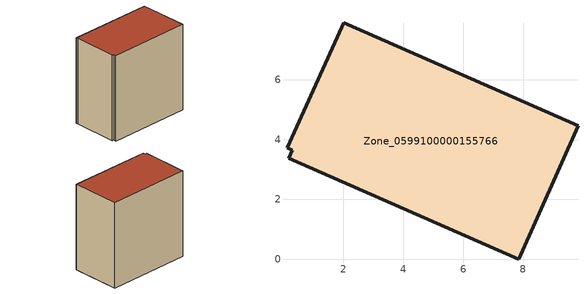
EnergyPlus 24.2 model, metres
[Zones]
Zone_0599100000155766
 floor ground (C_G): 2.01,7.9 9.83,4.46 7.86,0 0.18,3.38 0.28,3.65 0.12,3.72 1.95,7.75 z0
 wall outside (C_F): 1.95,7.75 0.12,3.72 0.28,3.65 0.18,3.38 7.86,0 9.83,4.46 2.01,7.9 1.95,7.75 z0:8.64
 roof outside (C_R): 9.83,4.46 2.01,7.9 1.95,7.75 0.12,3.72 0.28,3.65 0.18,3.38 7.86,0 z8.64
[BUILDING]
Pand.0599100000155766: North Axis=0; Terrain=City; Loads Convergence Tolerance Value=0.04; Temperature Convergence Tolerance Value=0.4; Solar Distribution=FullExterior; Maximum Number of Warmup Days=25; Minimum Number of Warmup Days=1
[Site:Location]
Rotterdam.The.Hague.AP_ZH_NLD Design_Conditions: Latitude=51.96; Longitude=4.45; Time Zone=1; Elevation=-4.5
[SITE:GROUNDTEMPERATURE:BUILDINGSURFACE]
18, 18, 18, 18, 18, 18, 18, 18, 18, 18, 18, 18
[MATERIAL] Thermal Absorptance=0.9; Solar Absorptance=0.7; Visible Absorptance=0.7
Name | Roughness | Thickness | Conductivity | Density | Specific Heat
G.TC.1946-1964 | MediumSmooth | 0.15 | 1 | 540 | 1210
F.TC.1946-1964 | Rough | 0.3 | 0.857143 | 1920 | 840
R.TC.1946-1964 | MediumRough | 0.2 | 0.235294 | 1500 | 1000
[CONSTRUCTION]
C_G: G.TC.1946-1964
C_F: F.TC.1946-1964
C_R: R.TC.1946-1964
[ZONE]
Zone_0599100000155766: Type=1; Multiplier=1; Ceiling Height=Autocalculate; Volume=Autocalculate; Floor Area=autocalculate; Part of Total Floor Area=Yes
[ZONEINFILTRATION:DESIGNFLOWRATE]
Infil_Zone_0599100000155766: Zone or ZoneList or Space or SpaceList=Zone_0599100000155766; Schedule=AlwaysOn; Design Flow Rate Calculation Method=Flow/Area; Flow Rate per Floor Area=0.003; Constant Term Coefficient=1; Temperature Term Coefficient=0; Velocity Term Coefficient=0; Velocity Squared Term Coefficient=0
[HVACTEMPLATE:ZONE:IDEALLOADSAIRSYSTEM]
Zone_0599100000155766: Maximum Heating Supply Air Temperature=50; Minimum Cooling Supply Air Temperature=13; Maximum Heating Supply Air Humidity Ratio=0.0156; Minimum Cooling Supply Air Humidity Ratio=0.0077; Heating Limit=NoLimit; Cooling Limit=NoLimit; Dehumidification Control Type=ConstantSensibleHeatRatio; Cooling Sensible Heat Ratio=0.7; Dehumidification Setpoint=60; Humidification Control Type=None; Humidification Setpoint=30; Outdoor Air Method=None; Outdoor Air Flow Rate per Person=0.00944; Outdoor Air Flow Rate per Zone Floor Area=0; Outdoor Air Flow Rate per Zone=0; Demand Controlled Ventilation Type=None; Outdoor Air Economizer Type=NoEconomizer; Heat Recovery Type=None; Sensible Heat Recovery Effectiveness=0.7; Latent Heat Recovery Effectiveness=0.65
[ZONECONTROL:THERMOSTAT]
ThermostatControl_Zone_0599100000155766: Zone or ZoneList=Zone_0599100000155766; Control Type Schedule=DualSetpointControlType; Control 1=Thermostat_Zone_0599100000155766; Temperature Difference Between Cutout And Setpoint=0
[THERMOSTATSETPOINT:DUALSETPOINT]
Thermostat_Zone_0599100000155766: Heating Setpoint Temperature Schedule=HeatingSetpoint_Zone_0599100000155766; Cooling Setpoint Temperature Schedule=CoolingSetpoint_Zone_0599100000155766
[SCHEDULE:COMPACT]
HeatingSetpoint_Zone_0599100000155766: Through: 12/31, For: AllDays, Until: 24:00, 21
CoolingSetpoint_Zone_0599100000155766: Through: 12/31, For: AllDays, Until: 24:00, 24
DualSetpointControlType: Through: 12/31, For: AllDays, Until: 24:00, 4
AlwaysOn: Through: 12/31, For: AllDays, Until: 24:00, 1
